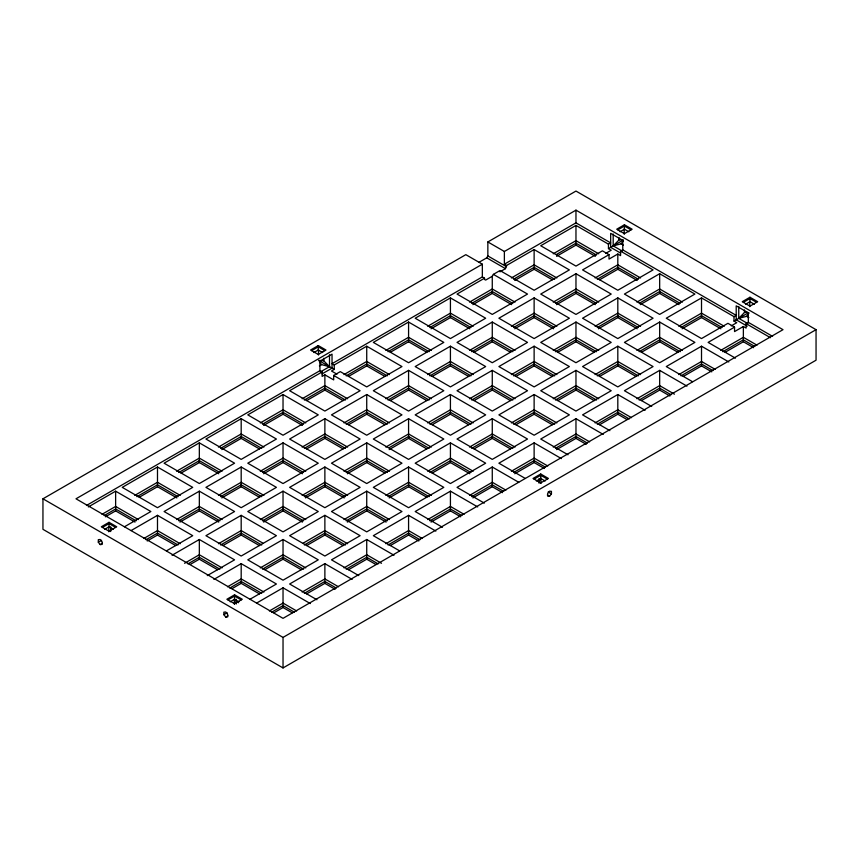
<?xml version="1.0" encoding="UTF-8"?>
<svg xmlns="http://www.w3.org/2000/svg" width="859" height="859" viewBox="0 0 859 859"><rect width="100%" height="100%" fill="white"/><g stroke="black" fill="none" stroke-linecap="round" stroke-linejoin="round"><path stroke-width="1.29" d="M479.043 262.285L486.752 257.84L487.848 255.928L487.848 241.948L575.97 191.063L816.05 329.673L816.05 360.2L283.03 667.937L42.95 529.327L42.95 498.8L465.825 254.661L482.339 264.196L482.339 276.909L332.036 363.69L334.237 364.968L366.729 346.209L401.969 366.557L366.729 386.904L340.293 371.636L333.689 375.458L333.689 379.903L324.874 374.825L322.125 376.414L322.125 371.958L319.924 370.691L86.448 505.489M511.663 304.634L492.271 293.434L492.271 276.265L493.377 274.365L499.981 270.542L534.126 290.256L569.367 269.909L534.126 249.561L506.574 265.463L504.373 264.196L504.373 251.483L575.97 210.144L783.011 329.673L283.03 618.34L75.989 498.8L482.339 264.196M499.981 271.82L505.468 268.652L506.574 265.463M613.197 233.97L613.197 245.878L621.121 243.838L623.441 240.595M738.74 306.459L738.74 318.356L746.664 316.327L748.984 313.084M549.535 496.266L551.446 493.893L551.446 491.348L549.535 491.176L547.634 493.549L547.634 496.094L549.535 496.266L547.333 494.988M622.882 239.64L618.92 240.026L613.197 245.878L622.356 251.161M747.105 312.257L744.463 312.504L738.74 318.356L747.899 323.65M318.27 345.576L310.561 350.021L318.27 354.477L325.98 350.021L318.27 345.576L318.27 350.021L322.673 352.566M311.667 350.655L318.27 346.843L324.874 350.655M313.868 352.566L318.27 350.021M319.376 365.923L321.577 364.646L329.502 366.686L329.502 354.778M504.373 264.196L575.97 222.857L610.663 242.882L608.462 244.16L575.97 225.402L540.73 245.749L575.97 266.097L602.406 250.839L609.01 254.651L609.01 259.096L617.814 254.017L620.574 255.606L620.574 251.15L622.775 249.883L736.206 315.371L734.005 316.638L701.513 297.89L666.273 318.227L701.513 338.575L727.949 323.317L734.552 327.129L734.552 331.585L743.368 326.495L746.117 328.084L746.117 323.639L748.318 322.361L772.606 336.384M320.343 371.968L329.502 366.686L323.779 360.834L318.496 360.318M88.348 506.928L115.632 491.176L150.873 511.524L124.448 526.782M157.487 467.017L122.246 487.364L157.487 507.701L192.727 487.364L157.487 467.017L157.487 486.72L176.879 497.919M199.331 442.857L164.09 463.194L199.331 483.542L234.571 463.194L199.331 442.857L199.331 462.561L218.723 473.76M241.186 418.687L205.935 439.035L241.186 459.382L276.426 439.035L241.186 418.687L241.186 438.401L221.794 449.601M283.03 394.528L247.789 414.876L283.03 435.223L318.27 414.876L283.03 394.528L283.03 414.242L302.422 425.43M322.125 371.958L289.633 390.716L324.874 411.064L360.114 390.716L333.689 375.458M408.573 322.05L373.332 342.397L408.573 362.734L443.813 342.397L408.573 322.05L408.573 341.753L426.826 352.297M450.427 297.89L415.187 318.227L450.427 338.575L485.668 318.227L450.427 297.89L450.427 317.594L431.035 328.793M492.271 276.265L485.646 280.088L484.551 279.454L484.551 278.187L457.031 294.068L492.271 314.415L527.512 294.068L493.377 274.365M322.125 373.869L332.036 368.146L332.036 354.155L319.924 361.145L319.924 370.691M334.237 364.968L334.237 369.413L331.488 371.002L336.996 374.18M101.996 514.316L115.632 506.434L138.374 519.566M134.745 495.396L157.487 482.275L180.218 495.396M176.6 471.237L199.331 458.115L222.073 471.237M218.444 447.077L241.186 433.956L263.917 447.077M260.298 422.918L283.03 409.786L305.761 422.918M302.143 398.759L324.874 385.627L347.616 398.759M343.987 374.599L366.729 361.467L389.46 374.599M385.841 350.429L408.573 337.308L431.315 350.429M427.685 326.27L450.427 313.148L473.159 326.27M469.54 302.11L492.271 288.989L515.013 302.11M511.384 277.951L534.126 264.819L556.857 277.951M553.239 253.792L575.97 240.66L598.702 253.792M104.229 515.561L115.632 508.979L136.162 520.833M136.957 496.674L157.487 484.82L178.017 496.674M178.801 472.504L199.331 460.66L219.861 472.504M220.645 448.344L241.186 436.49L261.716 448.344M262.5 424.185L283.03 412.331L303.56 424.185M304.344 400.026L324.874 388.171L345.404 400.026M346.198 375.866L366.729 364.012L387.259 375.866M388.043 351.707L408.573 339.853L429.103 351.707M429.897 327.537L450.427 315.693L470.957 327.537M471.741 303.377L492.271 291.523L512.802 303.377M513.596 279.218L534.126 267.364L554.656 279.218M556.578 254.404L575.97 243.204L596.5 255.059M105.367 516.807L115.632 510.89L135.024 522.079M139.233 497.264L157.487 486.72M181.077 473.094L199.331 462.561M263.638 425.43L283.03 414.242M306.631 400.616L324.874 390.083L343.128 400.616M348.475 376.457L366.729 365.923L384.972 376.457M390.33 352.297L408.573 341.753M472.879 304.634L492.271 293.434M514.734 280.464L534.126 269.275L552.369 279.809M556.578 256.304L575.97 245.116L595.362 256.304M109.029 522.326L101.319 526.782L109.029 531.227L116.738 526.782L109.029 522.326L109.029 526.782L113.431 529.327M624.429 224.768L616.719 229.213L624.429 233.669L632.138 229.213L624.429 224.768L624.429 229.213L628.831 231.758M102.414 527.415L109.029 523.603L115.632 527.415M617.814 229.858L624.429 226.035L631.032 229.858M104.626 529.327L109.029 526.782M620.026 231.758L624.429 229.213M98.313 542.212L98.313 539.667L100.213 539.495L102.124 541.868L102.124 544.413L100.213 544.585L98.313 542.212L101.609 540.3M608.462 244.16L608.462 248.605L623.108 240.155M100.213 544.585L102.414 543.307M605.702 253.373L611.211 250.194L608.462 248.605M131.051 530.594L157.487 515.336L192.727 535.683L166.582 550.78M199.331 491.176L164.09 511.524L199.331 531.871L234.571 511.524L199.331 491.176L199.331 510.89L179.939 522.079M241.186 467.017L205.935 487.364L241.186 507.701L276.426 487.364L241.186 467.017L241.186 486.72L221.794 497.919M283.03 442.857L247.789 463.194L283.03 483.542L318.27 463.194L283.03 442.857L283.03 462.561L263.638 473.76M324.874 418.687L289.633 439.035L324.874 459.382L360.114 439.035L324.874 418.687L324.874 438.401L306.631 448.935M366.729 394.528L331.488 414.876L366.729 435.223L401.969 414.876L366.729 394.528L366.729 414.242L348.475 424.776M408.573 370.369L373.332 390.716L408.573 411.064L443.813 390.716L408.573 370.369L408.573 390.083L390.33 400.616M450.427 346.209L415.187 366.557L450.427 386.904L485.668 366.557L450.427 346.209L450.427 365.923L432.174 376.457M492.271 322.05L457.031 342.397L492.271 362.734L527.512 342.397L492.271 322.05L492.271 341.753L474.028 352.297M534.126 297.89L498.886 318.227L534.126 338.575L569.367 318.227L534.126 297.89L534.126 317.594L514.734 328.793M575.97 273.72L540.73 294.068L575.97 314.415L611.211 294.068L575.97 273.72L575.97 293.434L556.578 304.634M609.01 254.651L582.574 269.909L617.814 290.256L653.065 269.909L620.574 251.15M143.84 538.475L157.487 530.594L180.218 543.726M176.6 519.566L199.331 506.434L222.073 519.566M218.444 495.396L241.186 482.275L263.917 495.396M260.298 471.237L283.03 458.115L305.761 471.237M302.143 447.077L324.874 433.956L347.616 447.077M343.987 422.918L366.729 409.786L389.46 422.918M385.841 398.759L408.573 385.627L431.315 398.759M427.685 374.599L450.427 361.467L473.159 374.599M469.54 350.429L492.271 337.308L515.013 350.429M511.384 326.27L534.126 313.148L556.857 326.27M553.239 302.11L575.97 288.989L598.702 302.11M595.083 277.951L617.814 264.819L640.556 277.951M146.073 539.72L157.487 533.138L178.017 544.993M178.801 520.833L199.331 508.979L219.861 520.833M220.645 496.674L241.186 484.82L261.716 496.674M262.5 472.504L283.03 460.66L303.56 472.504M304.344 448.344L324.874 436.49L345.404 448.344M346.198 424.185L366.729 412.331L387.259 424.185M388.043 400.026L408.573 388.171L429.103 400.026M429.897 375.866L450.427 364.012L470.957 375.866M471.741 351.707L492.271 339.853L512.802 351.707M513.596 327.537L534.126 315.693L554.656 327.537M555.44 303.377L575.97 291.523L596.5 303.377M597.284 279.218L617.814 267.364L638.355 279.218M147.222 540.977L157.487 535.05L175.73 545.583M599.571 279.809L617.814 269.275L637.206 280.464M172.047 555.247L199.331 539.495L234.571 559.843L207.287 575.594M241.186 515.336L205.935 535.683L241.186 556.031L276.426 535.683L241.186 515.336L241.186 535.05L222.932 545.583M283.03 491.176L247.789 511.524L283.03 531.871L318.27 511.524L283.03 491.176L283.03 510.89L263.638 522.079M324.874 467.017L289.633 487.364L324.874 507.701L360.114 487.364L324.874 467.017L324.874 486.72L305.493 497.919M366.729 442.857L331.488 463.194L366.729 483.542L401.969 463.194L366.729 442.857L366.729 462.561L347.337 473.76M408.573 418.687L373.332 439.035L408.573 459.382L443.813 439.035L408.573 418.687L408.573 438.401L389.181 449.601M450.427 394.528L415.187 414.876L450.427 435.223L485.668 414.876L450.427 394.528L450.427 414.242L432.174 424.776M492.271 370.369L457.031 390.716L492.271 411.064L527.512 390.716L492.271 370.369L492.271 390.083L474.028 400.616M534.126 346.209L498.886 366.557L534.126 386.904L569.367 366.557L534.126 346.209L534.126 365.923L515.872 376.457M575.97 322.05L540.73 342.397L575.97 362.734L611.211 342.397L575.97 322.05L575.97 341.753L557.716 352.297M617.814 297.89L582.574 318.227L617.814 338.575L653.065 318.227L617.814 297.89L617.814 317.594L598.433 328.793M659.669 273.72L624.429 294.068L659.669 314.415L694.91 294.068L659.669 273.72L659.669 293.434L640.277 304.634M184.556 563.289L199.331 554.753L222.073 567.885M218.444 543.726L241.186 530.594L262.779 543.071M260.298 519.566L283.03 506.434L305.761 519.566M302.143 495.396L324.874 482.275L347.616 495.396M343.987 471.237L366.729 458.115L389.46 471.237M385.841 447.077L408.573 433.956L431.315 447.077M427.685 422.918L450.427 409.786L473.159 422.918M469.54 398.759L492.271 385.627L515.013 398.759M511.384 374.599L534.126 361.467L556.857 374.599M553.239 350.429L575.97 337.308L598.702 350.429M595.083 326.27L617.814 313.148L640.556 326.27M636.927 302.11L659.669 288.989L682.4 302.11M187.928 563.88L199.331 557.298L219.861 569.152M220.645 544.993L241.186 533.138L261.716 544.993M262.5 520.833L283.03 508.979L303.56 520.833M304.344 496.674L324.874 484.82L345.404 496.674M346.198 472.504L366.729 460.66L387.259 472.504M389.181 447.689L408.573 436.49L429.103 448.344M429.897 424.185L450.427 412.331L470.957 424.185M471.741 400.026L492.271 388.171L512.802 400.026M513.596 375.866L534.126 364.012L554.656 375.866M555.44 351.707L575.97 339.853L596.5 351.707M597.284 327.537L617.814 315.693L638.355 327.537M639.139 303.377L659.669 291.523L680.199 303.377M190.204 564.47L199.331 559.209L217.585 569.742M213.902 579.406L241.186 563.654L276.426 584.002L249.99 599.26M283.03 539.495L247.789 559.843L283.03 580.19L318.27 559.843L283.03 539.495L283.03 559.209L264.776 569.742M324.874 515.336L289.633 535.683L324.874 556.031L360.114 535.683L324.874 515.336L324.874 535.05L306.631 545.583M366.729 491.176L331.488 511.524L366.729 531.871L401.969 511.524L366.729 491.176L366.729 510.89L347.337 522.079M408.573 467.017L373.332 487.364L408.573 507.701L443.813 487.364L408.573 467.017L408.573 486.72L389.181 497.919M450.427 442.857L415.187 463.194L450.427 483.542L485.668 463.194L450.427 442.857L450.427 462.561L469.819 473.76M492.271 418.687L457.031 439.035L492.271 459.382L527.512 439.035L492.271 418.687L492.271 438.401L510.525 448.935M534.126 394.528L498.886 414.876L534.126 435.223L569.367 414.876L534.126 394.528L534.126 414.242L515.872 424.776M575.97 370.369L540.73 390.716L575.97 411.064L611.211 390.716L575.97 370.369L575.97 390.083L557.716 400.616M617.814 346.209L582.574 366.557L617.814 386.904L653.065 366.557L617.814 346.209L617.814 365.923L599.571 376.457M659.669 322.05L624.429 342.397L659.669 362.734L694.91 342.397L659.669 322.05L659.669 341.753L641.415 352.297M227.538 586.794L241.186 578.923L263.917 592.044M260.298 567.885L283.03 554.753L305.761 567.885M303.281 543.071L324.874 530.594L347.616 543.726M343.987 519.566L366.729 506.434L389.46 519.566M385.841 495.396L408.573 482.275L431.315 495.396M427.685 471.237L450.427 458.115L473.159 471.237M469.54 447.077L492.271 433.956L515.013 447.077M511.384 422.918L534.126 409.786L556.857 422.918M553.239 398.759L575.97 385.627L598.702 398.759M595.083 374.599L617.814 361.467L640.556 374.599M636.927 350.429L659.669 337.308L682.4 350.429M678.782 326.27L701.513 313.148L724.255 326.27M229.772 588.05L241.186 581.457L261.716 593.311M262.5 569.152L283.03 557.298L303.56 569.152M304.344 544.993L324.874 533.138L345.404 544.993M346.198 520.833L366.729 508.979L387.259 520.833M388.043 496.674L408.573 484.82L429.103 496.674M429.897 472.504L450.427 460.66L470.957 472.504M471.741 448.344L492.271 436.49L512.802 448.344M513.596 424.185L534.126 412.331L554.656 424.185M555.44 400.026L575.97 388.171L596.5 400.026M597.284 375.866L617.814 364.012L638.355 375.866M639.139 351.707L659.669 339.853L680.199 351.707M680.983 327.537L701.513 315.693L722.043 327.537M232.059 588.64L241.186 583.368L259.429 593.902M432.174 473.094L450.427 462.561M474.028 448.935L492.271 438.401M682.121 328.793L701.513 317.594L720.905 328.793M234.571 594.815L226.862 599.26L234.571 603.716L242.281 599.26L234.571 594.815L234.571 599.26L238.974 601.805M749.971 297.246L742.262 301.702L749.971 306.148L757.681 301.702L749.971 297.246L749.971 301.702L754.374 304.247M227.968 599.904L234.571 596.082L241.186 599.904M743.368 302.336L749.971 298.524L756.586 302.336M230.169 601.805L234.571 599.26M745.569 304.247L749.971 301.702M223.855 614.69L223.855 612.156L225.767 611.984L227.667 614.357L227.667 616.902L225.767 617.063L223.855 614.69L227.163 612.789M734.005 316.638L734.005 321.094L748.651 312.633M225.767 617.063L227.968 615.796M731.256 325.862L736.754 322.683L734.005 321.094M256.594 603.082L283.03 587.814L310.314 603.566M352.158 579.406L324.874 563.654L289.633 584.002L316.917 599.754M394.013 555.247L366.729 539.495L331.488 559.843L358.772 575.594M435.857 531.087L408.573 515.336L373.332 535.683L399.478 550.78M477.711 506.928L450.427 491.176L415.187 511.524L442.471 527.276M518.707 482.275L492.271 467.017L457.031 487.364L484.315 503.116M561.41 458.609L534.126 442.857L498.886 463.194L525.311 478.463M603.254 434.439L575.97 418.687L540.73 439.035L568.014 454.787M645.098 410.28L617.814 394.528L582.574 414.876L609.858 430.627M686.953 386.12L659.669 370.369L624.429 390.716L651.713 406.468M728.797 361.961L701.513 346.209L666.273 366.557L692.418 381.654M734.552 327.129L708.127 342.397L735.411 358.149M269.393 610.953L283.03 603.082L296.666 610.953M302.143 592.044L324.874 578.923L338.521 586.794M343.987 567.885L366.729 554.753L381.503 563.289M385.841 543.726L408.573 530.594L422.22 538.475M427.685 519.566L450.427 506.434L464.064 514.316M469.54 495.396L492.271 482.275L505.919 490.145M511.384 471.237L534.126 458.115L547.763 465.986M553.239 447.077L575.97 433.956L589.607 441.827M595.083 422.918L617.814 409.786L631.462 417.667M636.927 398.759L659.669 385.627L674.444 394.163M678.782 374.599L701.513 361.467L715.16 369.349M720.626 350.429L743.368 337.308L757.004 345.178M271.627 612.209L283.03 605.627L294.433 612.209M304.344 593.311L324.874 581.457L336.288 588.05M346.198 569.152L366.729 557.298L378.132 563.88M388.043 544.993L408.573 533.138L419.987 539.72M429.897 520.833L450.427 508.979L461.831 515.561M471.741 496.674L492.271 484.82L503.675 491.402M513.596 472.504L534.126 460.66L545.529 467.242M555.44 448.344L575.97 436.49L587.373 443.083M597.284 424.185L617.814 412.331L629.228 418.924M639.139 400.026L659.669 388.171L671.072 394.753M680.983 375.866L701.513 364.012L712.927 370.594M722.838 351.707L743.368 339.853L754.771 346.435M273.903 612.8L283.03 607.528L292.157 612.8M306.631 593.902L324.874 583.368L335.139 589.295M348.475 569.742L366.729 559.209L375.855 564.47M390.33 545.583L408.573 535.05L418.838 540.977M431.035 522.079L450.427 510.89L460.692 516.807M472.879 497.919L492.271 486.72L502.536 492.647M514.734 473.76L534.126 462.561L544.391 468.488M556.578 449.601L575.97 438.401L586.235 444.328M599.571 424.776L617.814 414.242L626.941 419.514M641.415 400.616L659.669 390.083L669.934 396.01M683.27 376.457L701.513 365.923L711.778 371.85M725.114 352.297L743.368 341.753L753.633 347.68M540.73 474.007L533.02 478.463L540.73 482.908L548.439 478.463L540.73 474.007L540.73 478.463L536.327 480.997M534.126 479.097L540.73 475.274L547.333 479.097M538.035 481.287L540.354 479.945M42.95 498.8L283.03 637.41L816.05 329.673M621.121 243.838L623.323 245.116M746.664 316.327L748.876 317.594M746.117 323.639L770.48 337.705M620.574 253.061L610.663 247.338L610.663 233.347L622.775 240.348L622.775 249.883M747.223 326.184L736.206 319.816L736.206 305.836L748.318 312.826L748.318 322.361M659.669 293.434L679.061 304.634M487.848 241.948L504.373 251.483M575.97 293.434L595.362 304.634M617.814 317.594L637.206 328.793M659.669 341.753L677.923 352.297M487.848 255.928L506.574 266.741M486.752 257.84L505.468 268.652M482.339 276.909L484.551 278.187M534.126 317.594L553.507 328.793M575.97 341.753L594.224 352.297M617.814 365.923L636.068 376.457M450.427 317.594L469.819 328.793M492.271 341.753L510.525 352.297M534.126 365.923L552.369 376.457M575.97 390.083L594.224 400.616M450.427 365.923L468.67 376.457M492.271 390.083L510.525 400.616M534.126 414.242L552.369 424.776M408.573 390.083L426.826 400.616M450.427 414.242L468.67 424.776M540.73 478.463L545.132 480.997M548.139 491.982L551.446 493.893M319.591 360.963L334.237 369.413M366.729 414.242L384.972 424.776M408.573 438.401L426.826 448.935M324.874 438.401L343.128 448.935M366.729 462.561L384.972 473.094M408.573 486.72L426.826 497.264M241.186 438.401L259.429 448.935M283.03 462.561L302.422 473.76M324.874 486.72L344.266 497.919M366.729 510.89L386.12 522.079M241.186 486.72L259.429 497.264M283.03 510.89L302.422 522.079M324.874 535.05L343.128 545.583M199.331 510.89L218.723 522.079M241.186 535.05L259.429 545.583M283.03 559.209L301.284 569.742M236.107 601.418L238.426 602.76M319.258 361.403L321.577 364.646M749.757 301.423L749.757 306.706M744.463 309.97L744.463 312.504M743.368 326.495L743.368 341.753M701.513 297.89L701.513 317.594M701.513 346.209L701.513 365.923M659.669 370.369L659.669 390.083M624.203 228.934L624.203 234.228M618.92 237.481L618.92 240.026M617.814 254.017L617.814 269.275M617.814 394.528L617.814 414.242M575.97 210.144L575.97 222.857M575.97 225.402L575.97 245.116M575.97 418.687L575.97 438.401M540.945 478.173L540.945 483.467M539.076 478.463L539.076 483.23M534.126 249.561L534.126 269.275M534.126 442.857L534.126 462.561M492.271 467.017L492.271 486.72M450.427 491.176L450.427 510.89M408.573 515.336L408.573 535.05M366.729 346.209L366.729 365.923M366.729 539.495L366.729 559.209M324.874 374.825L324.874 390.083M324.874 563.654L324.874 583.368M323.779 358.289L323.779 360.834M318.496 349.742L318.496 355.035M283.03 587.814L283.03 607.528M283.03 637.41L283.03 667.937M241.186 563.654L241.186 583.368M236.225 599.26L236.225 604.027M234.357 598.981L234.357 604.274M199.331 539.495L199.331 559.209M157.487 515.336L157.487 535.05M115.632 491.176L115.632 510.89M110.682 526.782L110.682 531.549M108.803 526.503L108.803 531.785"/></g></svg>
